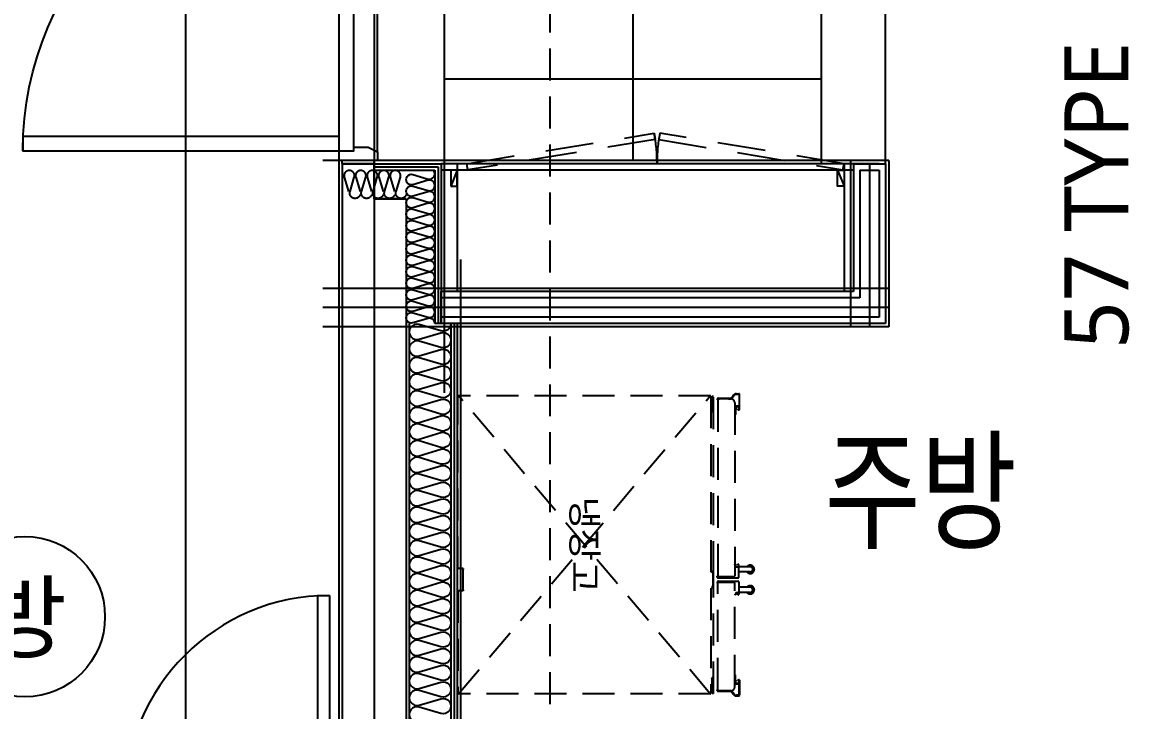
# Model space of a CAD drawing. Header units: millimetres. Extents: x 0 to 1390178, y 0 to 110113.
# Drawn here: x 784362 to 787885, y 16701 to 18852 of the extents above; entities that cross this region are included whole.
import ezdxf
from ezdxf.enums import TextEntityAlignment as Align
from ezdxf.xclip import XClip

# ---------------------------------------------------------------- set-up
doc = ezdxf.new("R2010")
doc.units = ezdxf.units.MM
doc.header["$LTSCALE"] = 100
doc.header["$XCLIPFRAME"] = 0
for name, pattern in [('X - 단위세대 확장형$0$CEN', [62, 60, -1, 0, -1]), ('X - 단위세대 확장형$0$HID', [1.5, 1, -0.5]), ('X - 단위세대 확장형$0$X-55$0$HD', [2.5, 1.5, -1]), ('X - 평면도$0$CEN', [62, 60, -1, 0, -1])]:
    doc.linetypes.add(name, pattern=pattern)
doc.layers.get('DEFPOINTS').update_dxf_attribs({"color": 145})
for name, color, linetype in [('AA-XXXX-TEXT', 3, 'Continuous'), ('DIM', 7, 'Continuous'), ('SYM', 7, 'Continuous'), ('TEXT1', 7, 'Continuous'), ('X - 단위세대 확장형$0$A-CEN', 1, 'X - 단위세대 확장형$0$CEN'), ('X - 단위세대 확장형$0$A-FIN', 8, 'Continuous'), ('X - 단위세대 확장형$0$A-GIP', 6, 'Continuous'), ('X - 단위세대 확장형$0$A-INS', 9, 'Continuous'), ('X - 단위세대 확장형$0$A-TILE', 253, 'Continuous'), ('X - 단위세대 확장형$0$AA-EL-PCN4', 4, 'Continuous'), ('X - 단위세대 확장형$0$AA-EL-PCN9', 9, 'Continuous'), ('X - 단위세대 확장형$0$AA-WAXM-CONC', 2, 'Continuous'), ('X - 단위세대 확장형$0$AA-WAXM-DRYW', 7, 'Continuous'), ('X - 단위세대 확장형$0$AA-XXXX-CNTL', 1, 'X - 단위세대 확장형$0$CEN'), ('X - 단위세대 확장형$0$F-KIT', 6, 'Continuous'), ('X - 단위세대 확장형$0$X-55$0$AA-XXXX-FINL', 6, 'Continuous'), ('X - 단위세대 확장형$0$X-55$0$AA-XXXX-FUR', 8, 'Continuous'), ('X - 단위세대 확장형$0$결로방지단열재', 7, 'X - 단위세대 확장형$0$HID'), ('X - 평면도$0$AA-DWXM-DOOR', 4, 'Continuous'), ('X - 평면도$0$AA-XXXX-CNTL', 1, 'X - 평면도$0$CEN')]:
    doc.layers.add(name, color=color, linetype=linetype)
doc.layers.add('X - 단위세대 확장형$0$A-door', color=4, linetype='Continuous', lineweight=25)
for name, color, linetype, plot in [('X - 단위세대 확장형$0$A-MC', 171, 'Continuous', False), ('X - 단위세대 확장형$0$DEFPOINT', 163, 'Continuous', False), ('X - 평면도$0$DEFPOINT', 163, 'Continuous', False)]:
    doc.layers.add(name, color=color, linetype=linetype, plot=plot)
doc.styles.add('HAUD01', font='Dotum.ttf')
doc.styles.add('X - 단위세대 확장형$0$X-55$0$맑은 고딕', font='malgun.ttf')
doc.dimstyles.new('HAUD-80', dxfattribs={"dimscale": 100, "dimtxt": 2.5, "dimasz": 0.5, "dimexe": 0, "dimexo": 1.5, "dimgap": 1, "dimtad": 1, "dimdec": 0, "dimdsep": 46, "dimlunit": 6, "dimtxsty": 'HAUD01', "dimblk": 'Z_DOT', "dimcen": 2.5, "dimdle": 1.5, "dimclrd": 7, "dimclre": 7, "dimclrt": 4, "dimadec": 0, "dimazin": 0, "dimtfac": 1, "dimtdec": 0, "dimtix": 1, "dimtmove": 2, "dimatfit": 3, "dimfxl": 1, "dimtvp": 1, "dimtolj": 1, "dimtzin": 0, "dimarcsym": 0})

# ---------------------------------------------------------------- blocks, each defined once
blk = doc.blocks.new('X - 단위세대 확장형$0$insul1')
blk.add_lwpolyline([(0, 0.25, 1.344031), (0.35, 0.25), (0.2, 0.75, -1.344031), (0.55, 0.75), (0.4, 0.25)], format="xyb")
blk = doc.blocks.new('X - 단위세대 확장형$0$X-55$0$C09014EF9')
at = {"layer": 'X - 단위세대 확장형$0$X-55$0$AA-XXXX-FUR', "color": 1, "linetype": 'ByBlock', "ltscale": 2}
blk.add_line((20, 50), (0, 0), dxfattribs=at)
blk.add_lwpolyline([(0, 0), (20, 0), (20, 50), (0, 50)], close=True, dxfattribs=at)
blk = doc.blocks.new('X - 단위세대 확장형$0$A$C738F6F64')
at = {"layer": 'X - 단위세대 확장형$0$F-KIT', "color": 8, "linetype": 'X - 단위세대 확장형$0$HID'}
for p, q in [((-466, -393.7), (466, 393.6)), ((-466, 393.6), (466, -393.7)), ((-464.8, 393.6), (-466, 393.6)), ((-466, -393.7), (-466, 393.6)), ((-463.8, 394.6), (-464.8, 394.6)), ((-464.8, 393.6), (-464.8, 394.6)), ((-463.8, 394.6), (-463.8, 395.8)), ((-143.7, 395.8), (-463.8, 395.8)), ((-143.7, 379.6), (-143.7, 395.8)), ((-73.7, 395.8), (463.8, 395.8)), ((-73.7, 379.6), (-73.7, 395.8)), ((463.8, 394.6), (463.8, 395.8)), ((464.8, 394.6), (463.8, 394.6)), ((464.8, 393.6), (464.8, 394.6)), ((464.8, 393.6), (466, 393.6)), ((466, -393.7), (466, 393.6)), ((-140.7, 379.6), (-143.7, 379.6)), ((-140.7, 379.6), (-140.7, 380.9)), ((-76.7, 380.9), (-140.7, 380.9)), ((-76.7, 379.6), (-76.7, 380.9)), ((-73.7, 379.6), (-76.7, 379.6)), ((464.8, -394.9), (-464.8, -394.9)), ((-464.8, -399.4), (-420.4, -399.4)), ((-464.8, -403.4), (-464.8, -399.4)), ((-464.8, -403.4), (-108.7, -403.4)), ((-458.1, -417.9), (-458.1, -453.2)), ((-456.1, -421.9), (-456.1, -417.9)), ((-456.1, -458.2), (-456.1, -419.9)), ((-455.6, -415.4), (-453.6, -415.4)), ((-453.6, -417.4), (-455.6, -417.4)), ((-453.6, -415.4), (-453.6, -417.4)), ((-453.6, -417.4), (-120.2, -417.4)), ((-415.9, -399.4), (-417.5, -397)), ((-131.7, -398.4), (-133.7, -398.4)), ((-108.7, -401.4), (-128.7, -401.4)), ((-120.2, -415.9), (-120.2, -416.9)), ((-116.7, -415.4), (-119.7, -415.4)), ((-117.7, -467.7), (-117.7, -419.9)), ((-113.7, -418.4), (-113.7, -480.5)), ((-108.7, -401.4), (-108.7, -403.4)), ((-88.7, -401.4), (-108.7, -401.4)), ((-108.7, -403.4), (-88.7, -403.4)), ((-103.7, -418.4), (-103.7, -480.5)), ((-100.7, -415.4), (-97.7, -415.4)), ((-99.7, -467.7), (-99.7, -419.9)), ((-97.2, -415.9), (-97.2, -416.9)), ((453.6, -417.4), (-97.2, -417.4)), ((-88.7, -403.4), (464.8, -403.4)), ((-83.7, -398.4), (-85.7, -398.4)), ((416.8, -398.4), (418.7, -396.4)), ((421.7, -399.4), (464.8, -399.4)), ((455.6, -415.4), (453.6, -415.4)), ((453.6, -415.4), (453.6, -417.4)), ((453.6, -417.4), (455.6, -417.4)), ((456.1, -421.9), (456.1, -417.9)), ((456.1, -458.2), (456.1, -419.9)), ((458.1, -417.9), (458.1, -453.2)), ((464.8, -399.4), (464.8, -403.4)), ((-457.1, -422.9), (-457.1, -426.4)), ((-457.1, -446.4), (-457.1, -449.9)), ((-456.6, -426.9), (-456.4, -426.9)), ((-456.6, -445.9), (-456.4, -445.9)), ((-456.2, -428.9), (-456.2, -427.1)), ((-456.2, -443.9), (-456.2, -428.9)), ((-456.2, -445.7), (-456.2, -443.9)), ((-456.1, -450.9), (-456.1, -453.2)), ((456.1, -450.9), (456.1, -453.2)), ((456.2, -428.9), (456.2, -427.1)), ((456.2, -443.9), (456.2, -428.9)), ((456.2, -445.7), (456.2, -443.9)), ((456.6, -426.9), (456.4, -426.9)), ((456.6, -445.9), (456.4, -445.9)), ((457.1, -422.9), (457.1, -426.4)), ((457.1, -446.4), (457.1, -449.9)), ((-472.5, -476), (-472.5, -482.5)), ((-470.5, -482.5), (-470.5, -476)), ((-469.5, -483.5), (-435, -483.5)), ((-423.5, -485.5), (-469.5, -485.5)), ((-467.7, -466.4), (-462.9, -462.8)), ((-466.5, -468), (-461.7, -464.5)), ((-444.1, -470.2), (-120.2, -470.2)), ((-434.5, -470.7), (-434.5, -483)), ((-433, -471.2), (-422.9, -471.2)), ((-432.5, -473.7), (-432.5, -482)), ((-432.3, -473.5), (-423.4, -473.5)), ((-424.5, -483), (-431.5, -483)), ((-424.5, -480), (-424.5, -483)), ((-424.5, -480), (-424.5, -480)), ((-424, -479.5), (-422.7, -479.5)), ((-423.3, -473.4), (-422.3, -472.2)), ((-422.5, -480.5), (-422.5, -479.7)), ((-422.5, -480.5), (-422.5, -484.5)), ((-422.3, -472.2), (-420.3, -472.2)), ((-422.1, -470.7), (-422.2, -470.9)), ((-420.7, -470.2), (-407, -470.2)), ((-420.5, -472.2), (-407, -472.2)), ((-406.5, -470.7), (-406.5, -471.7)), ((-154.7, -470.2), (-156.7, -470.2)), ((-156.7, -472.2), (-156.7, -470.7)), ((-155.8, -473.4), (-156.7, -472.2)), ((-156.7, -480.5), (-156.7, -479.7)), ((-155.2, -479.5), (-156.5, -479.5)), ((-148.9, -473.5), (-155.6, -473.5)), ((-154.7, -480), (-154.7, -480.5)), ((-154.7, -480), (-154.7, -480)), ((-154.7, -480.4), (-149.7, -480.4)), ((-115.7, -482.5), (-154.7, -482.5)), ((-148.7, -473.7), (-148.7, -479.4)), ((-148.7, -518.5), (-148.7, -482.5)), ((-132.7, -518.5), (-132.7, -482.5)), ((-101.7, -482.5), (-62.7, -482.5)), ((444.1, -470.2), (-97.2, -470.2)), ((-84.7, -518.5), (-84.7, -482.5)), ((-68.7, -473.7), (-68.7, -479.4)), ((-68.7, -518.5), (-68.7, -482.5)), ((-68.5, -473.5), (-61.8, -473.5)), ((-62.7, -480.4), (-67.7, -480.4)), ((-62.7, -470.2), (-60.7, -470.2)), ((-62.7, -480), (-62.7, -480.5)), ((-62.7, -480), (-62.7, -480)), ((-62.2, -479.5), (-60.9, -479.5)), ((-61.6, -473.4), (-60.7, -472.2)), ((-60.7, -472.2), (-60.7, -470.7)), ((-60.7, -480.5), (-60.7, -479.7)), ((406.5, -470.7), (406.5, -471.7)), ((420.7, -470.2), (407, -470.2)), ((420.5, -472.2), (407, -472.2)), ((422.4, -472.2), (420.4, -472.2)), ((422.1, -470.7), (422.2, -470.9)), ((423.3, -473.4), (422.4, -472.2)), ((422.5, -480.5), (422.5, -479.7)), ((422.5, -480.5), (422.5, -484.5)), ((424, -479.5), (422.7, -479.5)), ((433, -471.2), (422.9, -471.2)), ((432.3, -473.5), (423.4, -473.5)), ((423.5, -485.5), (469.5, -485.5)), ((424.5, -480), (424.5, -483)), ((424.5, -480), (424.5, -480)), ((424.5, -483), (431.5, -483)), ((432.5, -473.7), (432.5, -482)), ((434.5, -470.7), (434.5, -483)), ((469.5, -483.5), (435, -483.5)), ((466.5, -468), (461.8, -464.5)), ((467.7, -466.4), (462.9, -462.8)), ((470.5, -482.5), (470.5, -476)), ((472.5, -476), (472.5, -482.5))]:
    blk.add_line(p, q, dxfattribs=at)
blk.add_lwpolyline([(-463.8, 395.8), (-466, 395.8), (-466, 393.6), (-463.8, 393.6)], close=True, dxfattribs=at)
for centre, radius, start, end in [((-464.8, -393.7), 1.2, 180, 270), ((-455.6, -417.9), 2.5, 90, 180), ((-456.6, -422.9), 0.5, 90, 180), ((-456.6, -421.9), 0.5, 270, 0), ((-455.6, -417.9), 0.5, 90, 180), ((-453.6, -419.9), 2.5, 90, 180), ((-420.8, -398.4), 5, 270, 347.8398), ((-420.4, -396.4), 3, 270, 348.0765), ((-128.7, -398.4), 5, 180.5, 270), ((-128.7, -398.4), 3, 180.5, 270), ((-119.7, -415.9), 0.5, 90, 180), ((-119.7, -416.9), 0.5, 180, 270), ((-120.2, -419.9), 2.5, 0, 90), ((-116.7, -418.4), 3, 0, 90), ((-100.7, -418.4), 3, 90, 180), ((-97.2, -419.9), 2.5, 90, 180), ((-97.7, -415.9), 0.5, 0, 90), ((-97.7, -416.9), 0.5, 270, 0), ((-88.7, -398.4), 5, 270, 359.5), ((-88.7, -398.4), 3, 270, 359.5), ((421.8, -398.4), 5, 180.5, 270), ((421.7, -396.4), 3, 180.5, 270), ((453.6, -419.9), 2.5, 0, 90), ((455.6, -417.9), 2.5, 0, 90), ((455.6, -417.9), 0.5, 0, 90), ((456.6, -421.9), 0.5, 180, 270), ((456.6, -422.9), 0.5, 0, 90), ((464.8, -393.7), 1.2, 270, 0), ((-470.1, -453.2), 12, 306.6144, 0), ((-470.1, -453.2), 14, 306.6144, 346.2709), ((-456.6, -426.4), 0.5, 180, 270), ((-456.6, -446.4), 0.5, 90, 180), ((-456.6, -449.9), 0.5, 180, 270), ((-456.6, -450.9), 0.5, 0, 90), ((-470.1, -453.2), 14, 346.2709, 0), ((-456.4, -427.1), 0.2, 0, 90), ((-456.4, -445.7), 0.2, 270, 0), ((456.6, -450.9), 0.5, 90, 180), ((470.1, -453.2), 14, 180, 193.7291), ((456.4, -427.1), 0.2, 90, 180), ((456.4, -445.7), 0.2, 180, 270), ((470.1, -453.2), 14, 193.7291, 233.3856), ((456.6, -426.4), 0.5, 270, 0), ((456.6, -446.4), 0.5, 0, 90), ((456.6, -449.9), 0.5, 270, 0), ((470.1, -453.2), 12, 180, 233.3856), ((-460.5, -476), 12, 126.6144, 180), ((-469.5, -482.5), 3, 180, 270), ((-460.5, -476), 10, 126.6144, 180), ((-469.5, -482.5), 1, 180, 270), ((-444.1, -458.2), 12, 180, 270), ((-435, -483), 0.5, 270, 0), ((-434, -470.7), 0.5, 90, 180), ((-434, -470.7), 0.5, 0, 90), ((-433, -470.7), 0.5, 180, 270), ((-432.3, -473.7), 0.2, 90, 180), ((-431.5, -482), 1, 180, 270), ((-424, -480), 0.5, 90, 180), ((-423.5, -484.5), 1, 270, 0), ((-423.4, -473.3), 0.2, 270, 322.4314), ((-422.9, -470.2), 1, 270, 315), ((-422.7, -479.7), 0.2, 0, 90), ((-422.3, -472.4), 0.2, 90, 142.4314), ((-420.7, -472.2), 2, 90, 135), ((-407, -470.7), 0.5, 0, 90), ((-407, -471.7), 0.5, 270, 0), ((-156.2, -470.7), 0.5, 90, 180), ((-156.5, -479.7), 0.2, 90, 180), ((-154.7, -480.5), 2, 180, 270), ((-155.6, -473.3), 0.2, 217.5686, 270), ((-155.2, -480), 0.5, 0, 90), ((-149.7, -479.4), 1, 270, 0), ((-148.9, -473.7), 0.2, 0, 90), ((-120.2, -467.7), 2.5, 270, 0), ((-115.7, -480.5), 2, 270, 0), ((-101.7, -480.5), 2, 180, 270), ((-97.2, -467.7), 2.5, 180, 270), ((-68.5, -473.7), 0.2, 90, 180), ((-67.7, -479.4), 1, 180, 270), ((-62.2, -480), 0.5, 90, 180), ((-62.7, -480.5), 2, 270, 0), ((-61.8, -473.3), 0.2, 270, 322.4314), ((-61.2, -470.7), 0.5, 0, 90), ((-60.9, -479.7), 0.2, 0, 90), ((407, -470.7), 0.5, 90, 180), ((407, -471.7), 0.5, 180, 270), ((420.7, -472.2), 2, 45, 90), ((422.9, -470.2), 1, 225, 270), ((422.3, -472.4), 0.2, 37.5686, 90), ((422.7, -479.7), 0.2, 90, 180), ((423.5, -484.5), 1, 180, 270), ((423.4, -473.3), 0.2, 217.5686, 270), ((424, -480), 0.5, 0, 90), ((431.5, -482), 1, 270, 0), ((432.3, -473.7), 0.2, 0, 90), ((433, -470.7), 0.5, 270, 0), ((434, -470.7), 0.5, 90, 180), ((434, -470.7), 0.5, 0, 90), ((435, -483), 0.5, 180, 270), ((444.1, -458.2), 12, 270, 0), ((460.5, -476), 10, 0, 53.3856), ((460.5, -476), 12, 0, 53.3856), ((469.5, -482.5), 3, 270, 0), ((469.5, -482.5), 1, 270, 0), ((-140.7, -518.5), 13, 127.9799, 52.0201), ((-140.7, -518.5), 8, 180, 0), ((-76.7, -518.5), 13, 127.9799, 52.0201), ((-76.7, -518.5), 8, 180, 0)]:
    blk.add_arc(centre, radius, start, end, dxfattribs=at)
at = {"layer": 'X - 단위세대 확장형$0$DEFPOINT', "style": 'X - 단위세대 확장형$0$X-55$0$맑은 고딕'}
blk.add_text('냉장고', height=80, rotation=180, dxfattribs=at).set_placement((0, 0), align=Align.MIDDLE_CENTER)
blk = doc.blocks.new('X - 단위세대 확장형$0$A$Cc77666b6')
at = {"layer": 'X - 단위세대 확장형$0$A-CEN'}
for p, q in [((-6690, -4210), (-6690, -4720)), ((-6630, -4660), (-8400, -4660))]:
    blk.add_line(p, q, dxfattribs=at)
at = {"layer": 'X - 단위세대 확장형$0$A-FIN'}
for p, q in [((-6740, -4210), (-8030, -4210)), ((-7980, -4210), (-7980, -4610)), ((-6770, -4210), (-6770, -4610)), ((-6740, -4210), (-6740, -4610)), ((-6740, -4230), (-8030, -4230))]:
    blk.add_line(p, q, dxfattribs=at)
at = {"layer": 'X - 단위세대 확장형$0$A-GIP'}
for p, q in [((-8240, -4210), (-8030, -4210)), ((-8240, -4220), (-8040, -4220)), ((-8040, -4220), (-8040, -4710)), ((-8030, -4210), (-8030, -4710)), ((-7990, -4710), (-7990, -6140)), ((-7980, -4710), (-7980, -6140))]:
    blk.add_line(p, q, dxfattribs=at)
at = {"layer": 'X - 단위세대 확장형$0$A-INS'}
for p, q in [((-8240, -4230), (-8050, -4230)), ((-8050, -4230), (-8050, -4710)), ((-8130, -4710), (-8130, -7420)), ((-8030, -4710), (-8050, -4710)), ((-8000, -4710), (-8000, -7420))]:
    blk.add_line(p, q, dxfattribs=at)
for points in [[(-8050, -4710, 0.500912), (-8071.4, -4694), (-8118.6, -4708, -1.337394), (-8118.6, -4676), (-8071.4, -4690, 1.337394), (-8071.4, -4658), (-8118.6, -4672, -1.337394), (-8118.6, -4640), (-8071.4, -4654, 1.337394), (-8071.4, -4622), (-8118.6, -4636, -1.337394), (-8118.6, -4604), (-8071.4, -4618, 1.337394), (-8071.4, -4586), (-8118.6, -4600, -1.337394), (-8118.6, -4568), (-8071.4, -4582, 1.337394), (-8071.4, -4550), (-8118.6, -4564, -1.337394), (-8118.6, -4532), (-8071.4, -4546, 1.337394), (-8071.4, -4514), (-8118.6, -4528, -1.337394), (-8118.6, -4496), (-8071.4, -4510, 1.337394), (-8071.4, -4478), (-8118.6, -4492, -1.337394), (-8118.6, -4460), (-8071.4, -4474, 1.337394), (-8071.4, -4442), (-8118.6, -4456, -1.337394), (-8118.6, -4424), (-8071.4, -4438, 1.337394), (-8071.4, -4406), (-8118.6, -4420, -1.337394), (-8118.6, -4388), (-8071.4, -4402, 1.337394), (-8071.4, -4370), (-8118.6, -4384, -1.337394), (-8118.6, -4352), (-8071.4, -4366, 1.337394), (-8071.4, -4334), (-8118.6, -4348, -1.337394), (-8118.6, -4316), (-8071.4, -4330, 1.337394), (-8071.4, -4298), (-8118.6, -4312, -1.337394), (-8118.6, -4280), (-8071.4, -4294, 1.337394), (-8071.4, -4262), (-8118.6, -4276, -1.337394), (-8118.6, -4244), (-8071.4, -4258, 0.785097), (-8055.1, -4230, 0.785097)], [(-8000, -4710, -0.500912), (-8030.9, -4733.1), (-8099.1, -4712.9, 1.337395), (-8099.1, -4759.1), (-8030.9, -4738.9, -1.337394), (-8030.9, -4785.1), (-8099.1, -4764.9, 1.337394), (-8099.1, -4811.1), (-8030.9, -4790.9, -1.337394), (-8030.9, -4837.1), (-8099.1, -4816.9, 1.337394), (-8099.1, -4863.1), (-8030.9, -4842.9, -1.337394), (-8030.9, -4889.1), (-8099.1, -4868.9, 1.337394), (-8099.1, -4915.1), (-8030.9, -4894.9, -1.337394), (-8030.9, -4941.1), (-8099.1, -4920.9, 1.337394), (-8099.1, -4967.1), (-8030.9, -4946.9, -1.337394), (-8030.9, -4993.1), (-8099.1, -4972.9, 1.337395), (-8099.1, -5019.1), (-8030.9, -4998.9, -1.337395), (-8030.9, -5045.1), (-8099.1, -5024.9, 1.337394), (-8099.1, -5071.1), (-8030.9, -5050.9, -1.337394), (-8030.9, -5097.1), (-8099.1, -5076.9, 1.337394), (-8099.1, -5123.1), (-8030.9, -5102.9, -1.337394), (-8030.9, -5149.1), (-8099.1, -5128.9, 1.337394), (-8099.1, -5175.1), (-8030.9, -5154.9, -1.337394), (-8030.9, -5201.1), (-8099.1, -5180.9, 1.337395), (-8099.1, -5227.1), (-8030.9, -5206.9, -1.337395), (-8030.9, -5253.1), (-8099.1, -5232.9, 1.337394), (-8099.1, -5279.1), (-8030.9, -5258.9, -1.337394), (-8030.9, -5305.1), (-8099.1, -5284.9, 1.337394), (-8099.1, -5331.1), (-8030.9, -5310.9, -1.337394), (-8030.9, -5357.1), (-8099.1, -5336.9, 1.337394), (-8099.1, -5383.1), (-8030.9, -5362.9, -1.337394), (-8030.9, -5409.1), (-8099.1, -5388.9, 1.337394), (-8099.1, -5435.1), (-8030.9, -5414.9, -1.337394), (-8030.9, -5461.1), (-8099.1, -5440.9, 1.337394), (-8099.1, -5487.1), (-8030.9, -5466.9, -1.337395), (-8030.9, -5513.1), (-8099.1, -5492.9, 1.337395), (-8099.1, -5539.1), (-8030.9, -5518.9, -1.337394), (-8030.9, -5565.1), (-8099.1, -5544.9, 1.337394), (-8099.1, -5591.1), (-8030.9, -5570.9, -1.337394), (-8030.9, -5617.1), (-8099.1, -5596.9, 1.337394), (-8099.1, -5643.1), (-8030.9, -5622.9, -1.337394), (-8030.9, -5669.1), (-8099.1, -5648.9, 1.337394), (-8099.1, -5695.1), (-8030.9, -5674.9, -1.337395), (-8030.9, -5721.1), (-8099.1, -5700.9, 1.337395), (-8099.1, -5747.1), (-8030.9, -5726.9, -1.337394), (-8030.9, -5773.1), (-8099.1, -5752.9, 1.337394), (-8099.1, -5799.1), (-8030.9, -5778.9, -1.337394), (-8030.9, -5825.1), (-8099.1, -5804.9, 1.337394), (-8099.1, -5851.1), (-8030.9, -5830.9, -1.337394), (-8030.9, -5877.1), (-8099.1, -5856.9, 1.337394), (-8099.1, -5903.1), (-8030.9, -5882.9, -1.337394), (-8030.9, -5929.1), (-8099.1, -5908.9, 1.337394), (-8099.1, -5955.1)]]:
    blk.add_lwpolyline(points, format="xyb", dxfattribs=at)
at = {"layer": 'X - 단위세대 확장형$0$A-MC'}
for p, q in [((-8350, 0), (-8350, -7750)), ((-8020, -4926.1), (-8020, -2765)), ((-6630, -4200), (-8400, -4200)), ((-6750, -4200), (-6750, -4720)), ((-6630, -4200), (-6630, -4720)), ((-7970, -4509.3), (-7970, -6250)), ((-6630, -4600), (-8400, -4600)), ((-6630, -4720), (-8400, -4720))]:
    blk.add_line(p, q, dxfattribs=at)
at = {"layer": 'X - 단위세대 확장형$0$A-TILE'}
for p, q in [((-7430, -4200), (-7430, -3140)), ((-8020, -3945), (-6840, -3945))]:
    blk.add_line(p, q, dxfattribs=at)
at = {"layer": 'X - 단위세대 확장형$0$AA-EL-PCN4'}
for p, q in [((-6840, -4210), (-6840, -3140)), ((-6640, -4210), (-6640, -3140))]:
    blk.add_line(p, q, dxfattribs=at)
at = {"layer": 'X - 단위세대 확장형$0$AA-EL-PCN9'}
blk.add_line((-6660, -4210), (-8030, -4210), dxfattribs=at)
at = {"layer": 'X - 단위세대 확장형$0$AA-WAXM-CONC'}
for p, q in [((-8240, -4210), (-8340, -4210)), ((-8340, -4210), (-8340, -7750)), ((-8240, -4320), (-8240, -4210)), ((-8140, -4320), (-8240, -4320)), ((-8140, -4320), (-8140, -7550))]:
    blk.add_line(p, q, dxfattribs=at)
at = {"layer": 'X - 단위세대 확장형$0$AA-WAXM-DRYW'}
for p, q in [((-6740, -4210), (-6740, -4610)), ((-6740, -4210), (-6640, -4210)), ((-6640, -4210), (-6640, -4710)), ((-6720, -4230), (-6720, -4630)), ((-6720, -4230), (-6660, -4230)), ((-6660, -4230), (-6660, -4690)), ((-6740, -4610), (-8030, -4610)), ((-8030, -4710), (-8030, -4610)), ((-6720, -4630), (-8030, -4630)), ((-6660, -4690), (-8030, -4690)), ((-6640, -4710), (-8030, -4710))]:
    blk.add_line(p, q, dxfattribs=at)
at = {"layer": 'X - 단위세대 확장형$0$AA-XXXX-CNTL'}
blk.add_line((-8240, 0), (-8240, -8037.5), dxfattribs=at)
at = {"layer": 'X - 단위세대 확장형$0$X-55$0$AA-XXXX-FUR', "linetype": 'X - 단위세대 확장형$0$X-55$0$HD', "elevation": 0}
for points in [[(-7946.5, -4229.7), (-7950, -4210), (-7363.9, -4115), (-7360.4, -4134.7)], [(-6773.5, -4229.7), (-6770, -4210), (-7346.1, -4115), (-7349.6, -4134.7)]]:
    blk.add_lwpolyline(points, close=True, dxfattribs=at)
at = {"layer": 'X - 단위세대 확장형$0$X-55$0$AA-XXXX-FUR', "linetype": 'X - 단위세대 확장형$0$X-55$0$HD'}
for centre, start, end in [((-7822.2, -4205.9), 359.4961, 11.2135), ((-6887.8, -4205.9), 168.7865, 180.5039)]:
    blk.add_arc(centre, 467.2, start, end, dxfattribs=at)
at = {"rotation": 90}
blk.add_blockref('X - 단위세대 확장형$0$A$C738F6F64', (-7582, -5401.8), dxfattribs=at)
at = {"layer": 'X - 단위세대 확장형$0$A-INS'}
ref = blk.add_blockref('X - 단위세대 확장형$0$insul1', (-8140, -4320), dxfattribs=dict(at, xscale=-90.00000000000026, yscale=90.00000000000026, zscale=90.00000000000026, row_count=1, column_count=5, row_spacing=-6.626431603856499e-29, column_spacing=-36.00000000000013))
XClip(ref).set_block_clipping_path([(0, 0), (1.1111111111, 1)])
at = {"layer": 'X - 단위세대 확장형$0$X-55$0$AA-XXXX-FINL', "extrusion": (0, 0, -1), "xscale": -1}
blk.add_blockref('X - 단위세대 확장형$0$X-55$0$C09014EF9', (8000, -4280), dxfattribs=at)
at = {"layer": 'X - 단위세대 확장형$0$X-55$0$AA-XXXX-FINL', "extrusion": (0, 0, -1)}
blk.add_blockref('X - 단위세대 확장형$0$X-55$0$C09014EF9', (6770, -4280), dxfattribs=at)
at = {"layer": 'X - 단위세대 확장형$0$DEFPOINT', "style": 'X - 단위세대 확장형$0$X-55$0$맑은 고딕'}
blk.add_text('57 TYPE', height=200, rotation=90, dxfattribs=at).set_placement((-5980.4, -4789.3), align=Align.MIDDLE_LEFT)
blk = doc.blocks.new('X - 단위세대 확장형$0$D2-1050')
at = {"layer": 'DEFPOINTS'}
for p, q in [((-150, 109), (-150, 209)), ((1140, 109), (1140, 209)), ((-40, 109), (-150, 109)), ((-40, 9), (-40, 109)), ((-40, 109), (-30, 109)), ((1030, 109), (1020, 109)), ((1030, 9), (1030, 109)), ((1030, 109), (1140, 109)), ((-40, 9), (-30, 9)), ((1030, 9), (1020, 9))]:
    blk.add_line(p, q, dxfattribs=at)
at = {"layer": 'X - 단위세대 확장형$0$A-door', "color": 8}
for p, q in [((-3, 120), (993, 120)), ((12, 45), (978, 45)), ((0, 0), (990, 0))]:
    blk.add_line(p, q, dxfattribs=at)
at = {"layer": 'X - 단위세대 확장형$0$A-door'}
for points in [[(-30, 0), (0, 0), (0, 45), (12, 45), (12, 90), (-3, 120), (-30, 120)], [(1020, 0), (990, 0), (990, 45), (978, 45), (978, 90), (993, 120), (1020, 120)], [(45, 0), (45, -990), (0, -990), (0, 0)]]:
    blk.add_lwpolyline(points, close=True, dxfattribs=at)
at = {"layer": 'X - 단위세대 확장형$0$A-door', "color": 1}
blk.add_arc((0, 0), 990, 270, 0, dxfattribs=at)
blk = doc.blocks.new('X - 단위세대 확장형$0$20220222-결로')
at = {"layer": 'X - 단위세대 확장형$0$결로방지단열재'}
blk.add_lwpolyline([(-21220, -930), (-21220, -7930), (-14180, -7930), (-14180, -4050)], dxfattribs=at)
blk = doc.blocks.new('X - 단위세대 확장형', base_point=(-475.4, -286.7))
blk.add_blockref('X - 단위세대 확장형$0$20220222-결로', (70482, 39343.1))
at = {"layer": 'X - 단위세대 확장형$0$A-door', "xscale": -1, "rotation": 270}
blk.add_blockref('X - 단위세대 확장형$0$D2-1050', (48603, 34343.1), dxfattribs=at)
blk.add_blockref('X - 단위세대 확장형$0$A$Cc77666b6', (56952, 38513.1))
blk = doc.blocks.new('20220114_기준층 실명')
at = {"layer": 'AA-XXXX-TEXT', "style": 'HAUD01', "width": 0.8}
blk.add_text('주방', height=300, dxfattribs=at).set_placement((-32367.3, 78), align=Align.MIDDLE_CENTER)
blk = doc.blocks.new('dr_갑')
at = {"layer": 'TEXT1'}
blk.add_circle((0, 0), 400, dxfattribs=at)
at = {"layer": 'TEXT1', "style": 'HAUD01'}
blk.add_text('방', height=335.3, dxfattribs=at).set_placement((0, 0), align=Align.MIDDLE)
blk = doc.blocks.new('X - 평면도$0$A$C5FB3742D')
at = {"layer": 'X - 평면도$0$AA-DWXM-DOOR', "color": 8}
for p, q in [((40, 640), (644, 640)), ((55, 600), (665, 600)), ((55, 540), (665, 540))]:
    blk.add_line(p, q, dxfattribs=at)
at = {"layer": 'X - 평면도$0$AA-DWXM-DOOR'}
for points in [[(680, 1280), (680, 640), (644, 640), (644, 1280), (680, 1280)], [(10, 640), (10, 540), (55, 540), (55, 600), (40, 600), (40, 640), (10, 640)], [(710, 640), (710, 540), (665, 540), (665, 600), (680, 600), (680, 640), (710, 640)]]:
    blk.add_lwpolyline(points, dxfattribs=at)
blk.add_arc((680, 640), 640, 90, 180, dxfattribs=at)
at = {"layer": 'X - 평면도$0$DEFPOINT'}
for p, q in [((0, 640), (0, 540)), ((720, 640), (720, 540))]:
    blk.add_line(p, q, dxfattribs=at)
blk = doc.blocks.new('X - 평면도$0$A$Cbe97687a')
at = {"xscale": -1, "rotation": 270}
blk.add_blockref('X - 평면도$0$A$C5FB3742D', (910, 1280), dxfattribs=at)
blk = doc.blocks.new('X - 평면도', base_point=(-475.4, -286.7))
at = {"layer": 'X - 평면도$0$AA-XXXX-CNTL'}
blk.add_line((1182712, 42938.8), (1182712, 22495.2), dxfattribs=at)
at = {"xscale": -1, "rotation": 270}
blk.add_blockref('X - 평면도$0$A$Cbe97687a', (1180612, 30763.1), dxfattribs=at)
blk = doc.blocks.new('Z_DOT')
at = {"layer": 'DIM', "color": 0}
for p, q in [((0, -3), (0, 3)), ((-3, 0), (3, 0))]:
    blk.add_line(p, q, dxfattribs=at)
for radius in [1.05, 0.525]:
    blk.add_circle((0, 0), radius, dxfattribs=at)
blk = doc.blocks.new('*D546')
at = {"layer": 'DEFPOINTS', "color": 0, "transparency": 16777216}
for p in [(784872.5, 22620.7), (785512.1, 22620.7), (785512.1, 16370.7)]:
    blk.add_point(p, dxfattribs=at)
at = {"layer": 'DIM', "color": 7, "lineweight": -2, "transparency": 16777216}
for p, q in [((785362.1, 22620.7), (784872.5, 22620.7)), ((784872.5, 16420.7), (784872.5, 22570.7)), ((785362.1, 16370.7), (784872.5, 16370.7))]:
    blk.add_line(p, q, dxfattribs=at)
at = {"layer": 'DIM', "color": 7, "lineweight": -2, "transparency": 16777216, "xscale": 50, "yscale": 50, "zscale": 50}
for p, rotation in [((784872.5, 22620.7), 90), ((784872.5, 16370.7), 270)]:
    blk.add_blockref('Z_DOT', p, dxfattribs=dict(at, rotation=rotation))
at = {"layer": 'DIM', "color": 4, "transparency": 16777216, "insert": (784623.3, 19495.7), "char_height": 250, "attachment_point": 5, "rotation": 90, "style": 'HAUD01'}
blk.add_mtext('\\A1;6,250', dxfattribs=at)

msp = doc.modelspace()

# ---------------------------------------------------------------- block references
ref = msp.add_blockref('X - 평면도', (-397725.3, -16179.1))
XClip(ref).set_block_clipping_path([(1153249.9173513227, 15892.4151621314), (1237249.9173513227, 75292.4151621313)])

# ---------------------------------------------------------------- next in the draw order: block references
at = {"xscale": 0.6262795275590645, "yscale": 0.6262795275590645, "zscale": 0.6262795275590645}
msp.add_blockref('dr_갑', (784369.5, 16994.2), dxfattribs=at)
at = {"layer": 'AA-XXXX-TEXT'}
msp.add_blockref('20220114_기준층 실명', (819539.4, 17309.8), dxfattribs=at)

# ---------------------------------------------------------------- next in the draw order: block references
at = {"layer": 'SYM'}
ref = msp.add_blockref('X - 단위세대 확장형', (736274.7, -16179.1), dxfattribs=at)
XClip(ref).set_block_clipping_path([(27286.2339647645, 22495.2025850526), (88213.6007378809, 68689.6277392105)])

# ---------------------------------------------------------------- next in the draw order: dimensions: what is measured, and where the dimension line sits
at = {"layer": 'DIM'}
dim = msp.add_linear_dim(base=(784872.5, 22620.7), p1=(785512.1, 16370.7), p2=(785512.1, 22620.7), angle=270, dimstyle='HAUD-80', override={"dimscale": 100}, dxfattribs=at)
dim.commit()
dim.dimension.update_dxf_attribs({"geometry": '*D546', "text_midpoint": (784623.3, 19495.7)})

doc.saveas('drawing.dxf')
